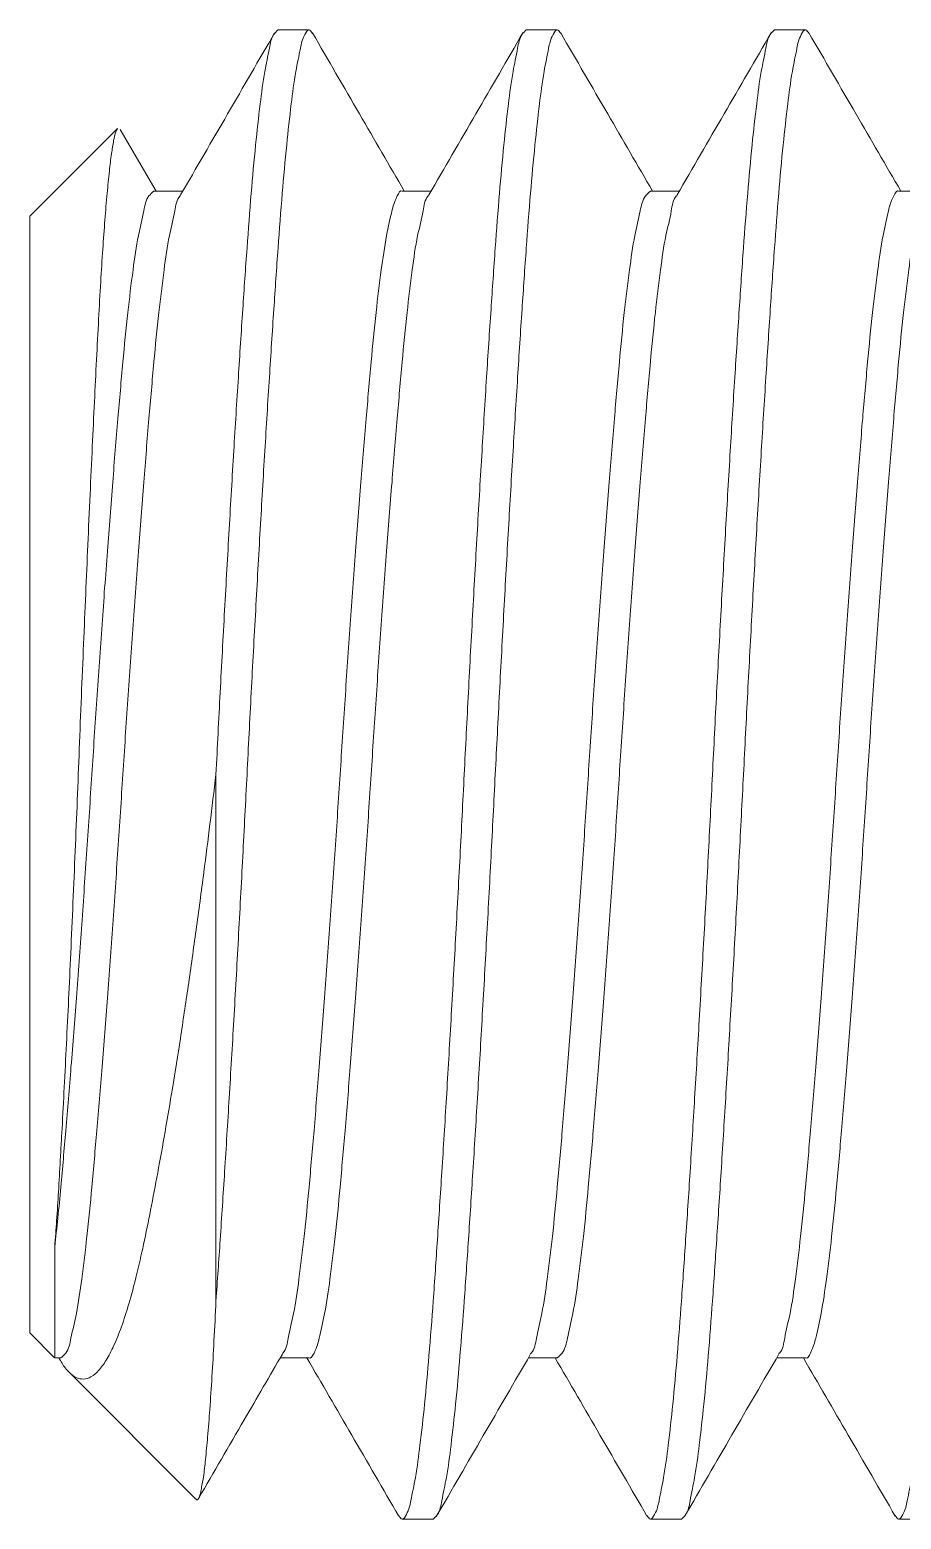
# Model space of a CAD drawing. Header units: inches. Extents: x 1061.6 to 1074.4, y -174.3 to -161.1.
# Drawn here: x 1065.8737 to 1066.0931, y -167.8003 to -167.4253 of the extents above; entities that cross this region are included whole.
import ezdxf

# ---------------------------------------------------------------- set-up
doc = ezdxf.new("R2010")
doc.units = ezdxf.units.IN
doc.header["$MEASUREMENT"] = 0
doc.linetypes.add('SLD-Solid', pattern=[0])

# ---------------------------------------------------------------- blocks, each defined once
blk = doc.blocks.new('92186A638')
at = {"color": 7, "linetype": 'SLD-Solid', "lineweight": 15}
for p, q in [((3.07812, 0.1875), (3.07031, 0.1875)), ((3.14062, 0.1875), (3.13281, 0.1875)), ((3.20313, 0.1875), (3.19531, 0.1875)), ((3.24286, 0.16245), (3.23383, 0.14691)), ((3.26562, 0.14062), (3.24355, 0.1627)), ((3.04687, 0.14691), (3.0396, 0.14691)), ((3.10938, 0.14691), (3.10211, 0.14691)), ((3.17187, 0.14691), (3.16461, 0.14691)), ((3.23438, 0.14691), (3.22711, 0.14691)), ((3.26562, 0.14062), (3.26562, -0.14062)), ((3.21875, -0.13258), (3.21875, 0)), ((3.25934, -0.11893), (3.25934, -0.14689)), ((3.25938, -0.14687), (3.26562, -0.14062)), ((3.07032, -0.14691), (3.07758, -0.14691)), ((3.13281, -0.14691), (3.14008, -0.14691)), ((3.19532, -0.14691), (3.20258, -0.14691)), ((3.25781, -0.14691), (3.25934, -0.14691)), ((3.22378, -0.18247), (3.25572, -0.15053)), ((3.03906, -0.1875), (3.04687, -0.1875)), ((3.10156, -0.1875), (3.10938, -0.1875)), ((3.16406, -0.1875), (3.17187, -0.1875))]:
    blk.add_line(p, q, dxfattribs=at)
for points, knots in [([(3.04774, -0.18657), (3.04746, -0.18702), (3.04683, -0.18803), (3.04519, -0.18549), (3.04461, -0.18229), (3.0433, -0.17622), (3.04229, -0.1682), (3.04113, -0.15795), (3.04005, -0.14586), (3.039, -0.13205), (3.03795, -0.1166), (3.03684, -0.09956), (3.0357, -0.08111), (3.03455, -0.06156), (3.03341, -0.04129), (3.0323, -0.02069), (3.03125, 0), (3.0302, 0.02069), (3.02909, 0.04129), (3.02795, 0.06156), (3.0268, 0.08111), (3.02566, 0.09956), (3.02455, 0.1166), (3.02349, 0.13205), (3.02245, 0.14586), (3.02137, 0.15796), (3.02022, 0.16816), (3.01919, 0.17633), (3.01791, 0.18203), (3.01729, 0.18592), (3.01601, 0.18714), (3.01562, 0.1875)], [0, 0, 0, 0, 0.003347, 0.007468, 0.017132, 0.03288, 0.05462, 0.081969, 0.114317, 0.150882, 0.191703, 0.237028, 0.286156, 0.338209, 0.392186, 0.447026, 0.501674, 0.556321, 0.611161, 0.665138, 0.717191, 0.766319, 0.811644, 0.852465, 0.88903, 0.921378, 0.948727, 0.970468, 0.986215, 0.995879, 1, 1, 1, 1]), ([(3.06945, 0.18674), (3.0655, 0.17993), (3.0578, 0.16665), (3.05009, 0.15338), (3.04633, 0.14691)], [0, 0, 0, 0, 0.5125019, 1, 1, 1, 1]), ([(3.10156, -0.1875), (3.10118, -0.18714), (3.09989, -0.18592), (3.09928, -0.18203), (3.098, -0.17633), (3.09697, -0.16816), (3.09582, -0.15796), (3.09474, -0.14586), (3.09369, -0.13205), (3.09264, -0.1166), (3.09153, -0.09956), (3.09039, -0.08111), (3.08924, -0.06156), (3.0881, -0.04129), (3.08699, -0.02069), (3.08594, 0), (3.08488, 0.02069), (3.08377, 0.04129), (3.08263, 0.06156), (3.08148, 0.08111), (3.08034, 0.09956), (3.07923, 0.1166), (3.07818, 0.13205), (3.07713, 0.14586), (3.07605, 0.15795), (3.0749, 0.1682), (3.07388, 0.17622), (3.07258, 0.18229), (3.072, 0.18549), (3.07036, 0.18803), (3.06973, 0.18702), (3.06944, 0.18657)], [0, 0, 0, 0, 0.004121, 0.013785, 0.029532, 0.051272, 0.078621, 0.110968, 0.147533, 0.188353, 0.233677, 0.282804, 0.334856, 0.388832, 0.443671, 0.498318, 0.552965, 0.607804, 0.66178, 0.713832, 0.762959, 0.808283, 0.849103, 0.885668, 0.918015, 0.945364, 0.967104, 0.982851, 0.992515, 0.996636, 1, 1, 1, 1]), ([(3.11023, -0.18658), (3.10995, -0.18703), (3.10933, -0.18803), (3.10769, -0.18548), (3.10711, -0.18229), (3.1058, -0.17622), (3.10479, -0.1682), (3.10363, -0.15795), (3.10255, -0.14586), (3.1015, -0.13205), (3.10045, -0.1166), (3.09934, -0.09956), (3.0982, -0.08111), (3.09705, -0.06156), (3.09591, -0.04129), (3.0948, -0.02069), (3.09375, 0), (3.0927, 0.02069), (3.09159, 0.04129), (3.09045, 0.06156), (3.0893, 0.08111), (3.08816, 0.09956), (3.08705, 0.1166), (3.086, 0.13205), (3.08495, 0.14586), (3.08387, 0.15796), (3.08272, 0.16816), (3.08169, 0.17633), (3.08041, 0.18203), (3.07979, 0.18592), (3.07851, 0.18714), (3.07812, 0.1875)], [0, 0, 0, 0, 0.0033307, 0.007452, 0.0171161, 0.032864, 0.0546047, 0.0819541, 0.1143023, 0.1508688, 0.1916899, 0.2370161, 0.2861446, 0.3381984, 0.3921763, 0.4470167, 0.5016655, 0.5563142, 0.6111547, 0.6651325, 0.7171863, 0.7663149, 0.811641, 0.8524621, 0.8890286, 0.9213768, 0.9487262, 0.970467, 0.9862149, 0.995879, 1, 1, 1, 1]), ([(3.10266, 0.14595), (3.09871, 0.15274), (3.09082, 0.16634), (3.08293, 0.17995), (3.07898, 0.18675)], [0, 0, 0, 0, 0.499774, 1, 1, 1, 1]), ([(3.13196, 0.18675), (3.12801, 0.17995), (3.12031, 0.16666), (3.11259, 0.15338), (3.10883, 0.14691)], [0, 0, 0, 0, 0.512282, 1, 1, 1, 1]), ([(3.16406, -0.1875), (3.16368, -0.18714), (3.16239, -0.18592), (3.16178, -0.18203), (3.1605, -0.17633), (3.15947, -0.16816), (3.15832, -0.15796), (3.15724, -0.14586), (3.15619, -0.13205), (3.15514, -0.1166), (3.15403, -0.09956), (3.15289, -0.08111), (3.15174, -0.06156), (3.1506, -0.04129), (3.14949, -0.02069), (3.14844, 0), (3.14738, 0.02069), (3.14627, 0.04129), (3.14513, 0.06156), (3.14398, 0.08111), (3.14284, 0.09956), (3.14173, 0.1166), (3.14068, 0.13205), (3.13963, 0.14586), (3.13855, 0.15795), (3.1374, 0.1682), (3.13638, 0.17622), (3.13508, 0.18229), (3.1345, 0.18548), (3.13286, 0.18803), (3.13223, 0.18702), (3.13195, 0.18657)], [0, 0, 0, 0, 0.0041209, 0.013785, 0.0295327, 0.0512733, 0.0786225, 0.1109705, 0.1475366, 0.1883574, 0.2336833, 0.2828114, 0.3348648, 0.3888423, 0.4436822, 0.4983306, 0.5529789, 0.6078189, 0.6617964, 0.7138497, 0.7629779, 0.8083037, 0.8491245, 0.8856907, 0.9180386, 0.9453878, 0.9671284, 0.9828762, 0.9925402, 0.9966612, 1, 1, 1, 1]), ([(3.17274, -0.18657), (3.17246, -0.18702), (3.17183, -0.18803), (3.17019, -0.18549), (3.16961, -0.18229), (3.1683, -0.17622), (3.16729, -0.1682), (3.16613, -0.15795), (3.16505, -0.14586), (3.164, -0.13205), (3.16295, -0.1166), (3.16184, -0.09956), (3.1607, -0.08111), (3.15955, -0.06156), (3.15841, -0.04129), (3.1573, -0.02069), (3.15625, 0), (3.1552, 0.02069), (3.15409, 0.04129), (3.15295, 0.06156), (3.1518, 0.08111), (3.15066, 0.09956), (3.14955, 0.1166), (3.1485, 0.13205), (3.14745, 0.14586), (3.14637, 0.15796), (3.14522, 0.16816), (3.14419, 0.17633), (3.14291, 0.18203), (3.14229, 0.18592), (3.14101, 0.18714), (3.14062, 0.1875)], [0, 0, 0, 0, 0.003352, 0.007473, 0.017136, 0.032884, 0.054624, 0.081973, 0.114321, 0.150886, 0.191707, 0.237032, 0.286159, 0.338212, 0.392189, 0.447028, 0.501676, 0.556323, 0.611163, 0.665139, 0.717192, 0.76632, 0.811645, 0.852465, 0.889031, 0.921378, 0.948727, 0.970467, 0.986215, 0.995879, 1, 1, 1, 1]), ([(3.16517, 0.14593), (3.16122, 0.15273), (3.15332, 0.16633), (3.14543, 0.17994), (3.14148, 0.18675)], [0, 0, 0, 0, 0.499771, 1, 1, 1, 1]), ([(3.19445, 0.18674), (3.19051, 0.17994), (3.1828, 0.16666), (3.17509, 0.15338), (3.17133, 0.14691)], [0, 0, 0, 0, 0.51224, 1, 1, 1, 1]), ([(3.21875, -0.13258), (3.21839, -0.12744), (3.21764, -0.1166), (3.21653, -0.09956), (3.21539, -0.08111), (3.21424, -0.06156), (3.2131, -0.04129), (3.21199, -0.02069), (3.21094, 0), (3.20988, 0.02069), (3.20877, 0.04129), (3.20763, 0.06156), (3.20648, 0.08111), (3.20534, 0.09956), (3.20423, 0.1166), (3.20318, 0.13205), (3.20213, 0.14586), (3.20105, 0.15795), (3.1999, 0.1682), (3.19888, 0.17622), (3.19758, 0.18229), (3.197, 0.18549), (3.19536, 0.18803), (3.19473, 0.18702), (3.19445, 0.18657)], [0, 0, 0, 0, 0.047885, 0.101054, 0.158684, 0.219745, 0.283063, 0.347392, 0.411498, 0.475603, 0.539932, 0.60325, 0.664311, 0.721941, 0.77511, 0.822995, 0.865889, 0.903834, 0.935916, 0.961419, 0.979892, 0.991228, 0.996062, 1, 1, 1, 1]), ([(3.21875, 0), (3.2184, 0.00689), (3.2177, 0.02069), (3.21659, 0.04129), (3.21545, 0.06156), (3.2143, 0.08111), (3.21316, 0.09956), (3.21205, 0.1166), (3.21099, 0.13205), (3.20995, 0.14586), (3.20887, 0.15796), (3.20772, 0.16816), (3.20669, 0.17633), (3.20541, 0.18203), (3.20479, 0.18592), (3.20351, 0.18714), (3.20313, 0.1875)], [0, 0, 0, 0, 0.109663, 0.21971, 0.328027, 0.432482, 0.531068, 0.622023, 0.703938, 0.777316, 0.842228, 0.89711, 0.940737, 0.972338, 0.991731, 1, 1, 1, 1]), ([(3.22766, 0.14595), (3.22371, 0.15274), (3.21581, 0.16634), (3.20793, 0.17995), (3.20398, 0.18675)], [0, 0, 0, 0, 0.4997726, 1, 1, 1, 1]), ([(3.24352, 0.16266), (3.24368, 0.16239), (3.24423, 0.16146), (3.24456, 0.15926), (3.24514, 0.15601), (3.24564, 0.15158), (3.2462, 0.14603), (3.24674, 0.13947), (3.24728, 0.13203), (3.24781, 0.12369), (3.24832, 0.11441), (3.24884, 0.10435), (3.24936, 0.09367), (3.2499, 0.08233), (3.25046, 0.07031), (3.25101, 0.05792), (3.25156, 0.04539), (3.2521, 0.03268), (3.25264, 0.01966), (3.25316, 0.00655), (3.25367, -0.00644), (3.2542, -0.01935), (3.25474, -0.03219), (3.2553, -0.04464), (3.25584, -0.05647), (3.25639, -0.06773), (3.25693, -0.07856), (3.25759, -0.091), (3.25822, -0.10219), (3.25884, -0.11213), (3.25918, -0.11674), (3.25934, -0.11893)], [0, 0, 0, 0, 0.003371, 0.011423, 0.023139, 0.038704, 0.058675, 0.082485, 0.108657, 0.137994, 0.171284, 0.207501, 0.245095, 0.284953, 0.328105, 0.373019, 0.416777, 0.461498, 0.508203, 0.555261, 0.601009, 0.646435, 0.692571, 0.737649, 0.778859, 0.818529, 0.857456, 0.894174, 0.950877, 0.976652, 1, 1, 1, 1]), ([(3.07701, -0.14581), (3.07696, -0.14577), (3.07597, -0.14481), (3.07553, -0.141), (3.07391, -0.13505), (3.07277, -0.12639), (3.07144, -0.11581), (3.07024, -0.10331), (3.06901, -0.08906), (3.0677, -0.07317), (3.06637, -0.05589), (3.06504, -0.03764), (3.06373, -0.01891), (3.0625, 0), (3.06127, 0.01891), (3.05996, 0.03764), (3.05863, 0.05589), (3.0573, 0.07317), (3.05599, 0.08906), (3.05476, 0.10332), (3.05356, 0.11578), (3.05224, 0.12649), (3.05106, 0.13479), (3.04953, 0.14158), (3.04886, 0.14439), (3.04726, 0.14734), (3.04687, 0.1469), (3.04687, 0.1469)], [0, 0, 0, 0, 0.0006112, 0.0140013, 0.035614, 0.0651458, 0.1017845, 0.1443567, 0.1927548, 0.2471656, 0.3063933, 0.3689467, 0.4331623, 0.4973482, 0.5615341, 0.6257497, 0.6883031, 0.7475308, 0.8019417, 0.8503397, 0.8929119, 0.9295506, 0.9590824, 0.9806951, 0.9940851, 0.9999962, 1, 1, 1, 1]), ([(3.13961, -0.14591), (3.13953, -0.14584), (3.13849, -0.14485), (3.13802, -0.14101), (3.13641, -0.13505), (3.13527, -0.12639), (3.13394, -0.11581), (3.13274, -0.10331), (3.1315, -0.08906), (3.1302, -0.07317), (3.12887, -0.05589), (3.12754, -0.03764), (3.12623, -0.01891), (3.125, 0), (3.12377, 0.01891), (3.12246, 0.03764), (3.12113, 0.05589), (3.1198, 0.07317), (3.11849, 0.08906), (3.11726, 0.10331), (3.11606, 0.11581), (3.11475, 0.1264), (3.11355, 0.13502), (3.11207, 0.14107), (3.11129, 0.14526), (3.10983, 0.14652), (3.10938, 0.1469)], [0, 0, 0, 0, 0.001098, 0.014482, 0.036085, 0.065603, 0.102224, 0.144777, 0.193152, 0.247537, 0.306737, 0.369261, 0.433447, 0.497603, 0.561759, 0.625944, 0.688468, 0.747668, 0.802054, 0.850429, 0.892981, 0.929603, 0.959121, 0.980723, 0.994107, 1, 1, 1, 1]), ([(3.20202, -0.14582), (3.20197, -0.14578), (3.20097, -0.14482), (3.20053, -0.141), (3.19891, -0.13505), (3.19777, -0.12639), (3.19644, -0.11581), (3.19524, -0.10331), (3.19401, -0.08906), (3.1927, -0.07317), (3.19137, -0.05589), (3.19004, -0.03764), (3.18873, -0.01891), (3.1875, 0), (3.18627, 0.01891), (3.18496, 0.03764), (3.18363, 0.05589), (3.1823, 0.07317), (3.18099, 0.08906), (3.17976, 0.10332), (3.17856, 0.11578), (3.17724, 0.12649), (3.17606, 0.1348), (3.17455, 0.14156), (3.17383, 0.14442), (3.17229, 0.14731), (3.17187, 0.1469), (3.17187, 0.1469)], [0, 0, 0, 0, 0.000671, 0.01406, 0.035671, 0.065201, 0.101837, 0.144405, 0.1928, 0.247206, 0.306429, 0.368978, 0.433189, 0.49737, 0.56155, 0.625761, 0.68831, 0.747533, 0.801939, 0.850334, 0.892903, 0.929538, 0.959068, 0.980679, 0.994068, 0.999978, 1, 1, 1, 1]), ([(3.25934, -0.11893), (3.25908, -0.11652), (3.25852, -0.11151), (3.25761, -0.10175), (3.2565, -0.08906), (3.2552, -0.07317), (3.25387, -0.05589), (3.25254, -0.03764), (3.25123, -0.01891), (3.25, 0), (3.24877, 0.01891), (3.24746, 0.03764), (3.24613, 0.05589), (3.2448, 0.07317), (3.24349, 0.08906), (3.24226, 0.10331), (3.24106, 0.11581), (3.23975, 0.1264), (3.23855, 0.13502), (3.23707, 0.14107), (3.23629, 0.14526), (3.23483, 0.14652), (3.23438, 0.1469)], [0, 0, 0, 0, 0.027148, 0.056526, 0.109894, 0.169893, 0.235203, 0.30418, 0.37499, 0.445767, 0.516545, 0.587355, 0.656332, 0.721642, 0.78164, 0.835009, 0.881953, 0.922354, 0.954918, 0.97875, 0.993515, 1, 1, 1, 1]), ([(3.07032, -0.1469), (3.07032, -0.1469), (3.0699, -0.14731), (3.06836, -0.14442), (3.06764, -0.14156), (3.06613, -0.1348), (3.06494, -0.12649), (3.06363, -0.11578), (3.06243, -0.10332), (3.06119, -0.08906), (3.05989, -0.07317), (3.05856, -0.05589), (3.05722, -0.03764), (3.05592, -0.01891), (3.05469, 0), (3.05346, 0.01891), (3.05215, 0.03764), (3.05082, 0.05589), (3.04948, 0.07317), (3.04818, 0.08906), (3.04695, 0.10331), (3.04575, 0.11581), (3.04442, 0.12639), (3.04327, 0.13505), (3.04167, 0.14101), (3.0412, 0.14485), (3.04017, 0.14583), (3.04009, 0.14589)], [0, 0, 0, 0, 0.000034, 0.005942, 0.019326, 0.04093, 0.070448, 0.107071, 0.149625, 0.198001, 0.252388, 0.31159, 0.374116, 0.438303, 0.502461, 0.566619, 0.630806, 0.693332, 0.752534, 0.806921, 0.855298, 0.897851, 0.934474, 0.963993, 0.985596, 0.99898, 1, 1, 1, 1]), ([(3.13281, -0.1469), (3.13236, -0.14652), (3.13089, -0.14526), (3.13012, -0.14107), (3.12864, -0.13502), (3.12744, -0.1264), (3.12613, -0.11581), (3.12493, -0.10331), (3.12369, -0.08906), (3.12239, -0.07317), (3.12106, -0.05589), (3.11972, -0.03764), (3.11842, -0.01891), (3.11719, 0), (3.11596, 0.01891), (3.11465, 0.03764), (3.11332, 0.05589), (3.11198, 0.07317), (3.11068, 0.08906), (3.10945, 0.10331), (3.10825, 0.11581), (3.10692, 0.12639), (3.10578, 0.13505), (3.10416, 0.141), (3.10371, 0.14482), (3.10271, 0.14578), (3.10266, 0.14583)], [0, 0, 0, 0, 0.005881, 0.01927, 0.040882, 0.070413, 0.10705, 0.149621, 0.198017, 0.252426, 0.311651, 0.374202, 0.438416, 0.502599, 0.566783, 0.630996, 0.693547, 0.752772, 0.807181, 0.855577, 0.898148, 0.934785, 0.964316, 0.985928, 0.999317, 1, 1, 1, 1]), ([(3.19532, -0.1469), (3.19532, -0.1469), (3.1949, -0.14731), (3.19336, -0.14442), (3.19264, -0.14156), (3.19113, -0.1348), (3.18994, -0.12649), (3.18863, -0.11578), (3.18743, -0.10332), (3.18619, -0.08906), (3.18489, -0.07317), (3.18356, -0.05589), (3.18222, -0.03764), (3.18092, -0.01891), (3.17969, 0), (3.17846, 0.01891), (3.17715, 0.03764), (3.17582, 0.05589), (3.17448, 0.07317), (3.17318, 0.08906), (3.17195, 0.10331), (3.17075, 0.11581), (3.16942, 0.12639), (3.16828, 0.13505), (3.16666, 0.141), (3.16622, 0.14481), (3.16522, 0.14577), (3.16517, 0.14582)], [0, 0, 0, 0, 0.000021, 0.005931, 0.019321, 0.040932, 0.070463, 0.1071, 0.14967, 0.198066, 0.252474, 0.311699, 0.37425, 0.438462, 0.502645, 0.566828, 0.631041, 0.693591, 0.752816, 0.807225, 0.855621, 0.898191, 0.934828, 0.964358, 0.98597, 0.999359, 1, 1, 1, 1]), ([(3.25781, -0.1469), (3.25736, -0.14652), (3.25589, -0.14526), (3.25512, -0.14107), (3.25364, -0.13502), (3.25244, -0.1264), (3.25113, -0.11581), (3.24993, -0.10331), (3.24869, -0.08906), (3.24739, -0.07317), (3.24606, -0.05589), (3.24472, -0.03764), (3.24342, -0.01891), (3.24219, 0), (3.24096, 0.01891), (3.23965, 0.03764), (3.23832, 0.05589), (3.23698, 0.07317), (3.23568, 0.08906), (3.23445, 0.10331), (3.23325, 0.11581), (3.23192, 0.12639), (3.23078, 0.13505), (3.22916, 0.141), (3.22871, 0.14482), (3.22771, 0.14578), (3.22766, 0.14583)], [0, 0, 0, 0, 0.005897, 0.019286, 0.040898, 0.070428, 0.107064, 0.149634, 0.19803, 0.252438, 0.311662, 0.374212, 0.438425, 0.502607, 0.566789, 0.631002, 0.693552, 0.752776, 0.807184, 0.85558, 0.898149, 0.934786, 0.964316, 0.985928, 0.999317, 1, 1, 1, 1]), ([(3.25834, -0.14683), (3.25807, -0.14732), (3.25735, -0.14864), (3.25595, -0.15043), (3.25413, -0.15192), (3.25207, -0.15242), (3.25001, -0.15172), (3.24808, -0.14999), (3.2462, -0.14732), (3.2443, -0.14361), (3.24241, -0.13885), (3.24053, -0.13297), (3.23868, -0.12602), (3.23691, -0.11813), (3.23515, -0.10946), (3.23334, -0.10002), (3.23152, -0.08981), (3.22962, -0.07853), (3.22767, -0.06629), (3.22569, -0.053), (3.22372, -0.03905), (3.2219, -0.02542), (3.22024, -0.01236), (3.21925, -0.00414), (3.21875, 0)], [0, 0, 0, 0, 0.010023, 0.027129, 0.040526, 0.051702, 0.063507, 0.078144, 0.097547, 0.122003, 0.152932, 0.189533, 0.233027, 0.28215, 0.334958, 0.39215, 0.454902, 0.521557, 0.597836, 0.677735, 0.763172, 0.851247, 0.924945, 1, 1, 1, 1]), ([(3.21875, -0.13258), (3.21891, -0.13593), (3.21922, -0.1423), (3.21973, -0.15139), (3.22026, -0.15948), (3.22079, -0.16641), (3.22135, -0.17213), (3.2218, -0.17647), (3.22247, -0.17989), (3.22264, -0.18147), (3.22345, -0.18287), (3.22365, -0.18251), (3.2237, -0.1824)], [0, 0, 0, 0, 0.197985, 0.376319, 0.53796, 0.676342, 0.787516, 0.875078, 0.939921, 0.979087, 0.994145, 1, 1, 1, 1]), ([(3.07701, -0.14592), (3.08096, -0.15272), (3.08886, -0.16632), (3.09675, -0.17993), (3.1007, -0.18673)], [0, 0, 0, 0, 0.499766, 1, 1, 1, 1]), ([(3.13961, -0.14609), (3.14356, -0.15289), (3.15146, -0.16649), (3.15934, -0.18009), (3.16329, -0.18689)], [0, 0, 0, 0, 0.499811, 1, 1, 1, 1]), ([(3.20202, -0.14594), (3.20523, -0.15147), (3.21226, -0.16357), (3.21928, -0.17567), (3.22309, -0.18225)], [0, 0, 0, 0, 0.456832, 1, 1, 1, 1]), ([(3.04773, -0.18675), (3.05168, -0.17994), (3.05938, -0.16666), (3.0671, -0.15338), (3.07086, -0.14691)], [0, 0, 0, 0, 0.5123044, 1, 1, 1, 1]), ([(3.11023, -0.18676), (3.11418, -0.17995), (3.12188, -0.16666), (3.12959, -0.15338), (3.13336, -0.14691)], [0, 0, 0, 0, 0.51233, 1, 1, 1, 1]), ([(3.17274, -0.18675), (3.17668, -0.17994), (3.18438, -0.16666), (3.1921, -0.15338), (3.19586, -0.14691)], [0, 0, 0, 0, 0.5124145, 1, 1, 1, 1])]:
    blk.add_open_spline(points, degree=3, knots=knots, dxfattribs=at)

msp = doc.modelspace()

# ---------------------------------------------------------------- block references
at = {"xscale": -1}
msp.add_blockref('92186A638', (1069.139375, -167.612794), dxfattribs=at)

doc.saveas('drawing.dxf')
